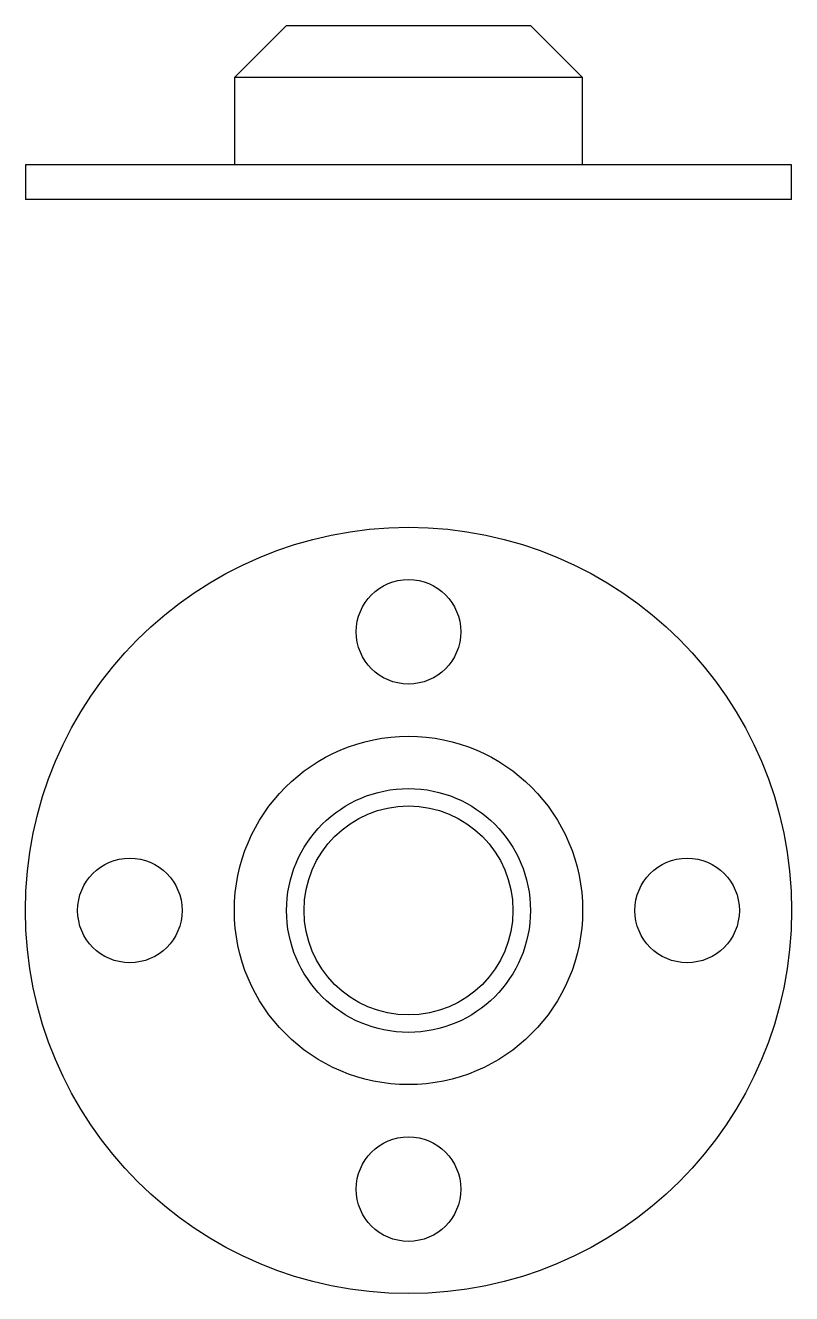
# Model space of a CAD drawing. Header units: millimetres. Extents: x 174.4 to 196.4, y 232.2 to 268.6.
import ezdxf

# ---------------------------------------------------------------- set-up
doc = ezdxf.new("R2010")
doc.units = ezdxf.units.MM

msp = doc.modelspace()

# ---------------------------------------------------------------- linework, layer by layer
at = {"color": 7, "linetype": 'Continuous', "lineweight": 25}
for p, q in [((181.91, 268.629), (180.41, 267.129)), ((181.91, 268.629), (185.41, 268.629)), ((185.41, 268.629), (188.91, 268.629)), ((190.41, 267.129), (188.91, 268.629)), ((180.41, 267.129), (180.41, 264.629)), ((185.41, 267.129), (180.41, 267.129)), ((190.41, 267.129), (185.41, 267.129)), ((190.41, 264.629), (190.41, 267.129)), ((174.41, 264.629), (174.41, 263.629)), ((196.41, 264.629), (174.41, 264.629)), ((196.41, 263.629), (196.41, 264.629)), ((196.41, 263.629), (174.41, 263.629))]:
    msp.add_line(p, q, dxfattribs=at)
for centre, radius in [((185.41, 243.219), 11), ((185.41, 251.219), 1.5), ((185.41, 243.219), 5), ((185.41, 243.219), 3.5), ((185.41, 243.219), 3), ((177.41, 243.219), 1.5), ((193.41, 243.219), 1.5), ((185.41, 235.219), 1.5)]:
    msp.add_circle(centre, radius, dxfattribs=at)

doc.saveas('drawing.dxf')
